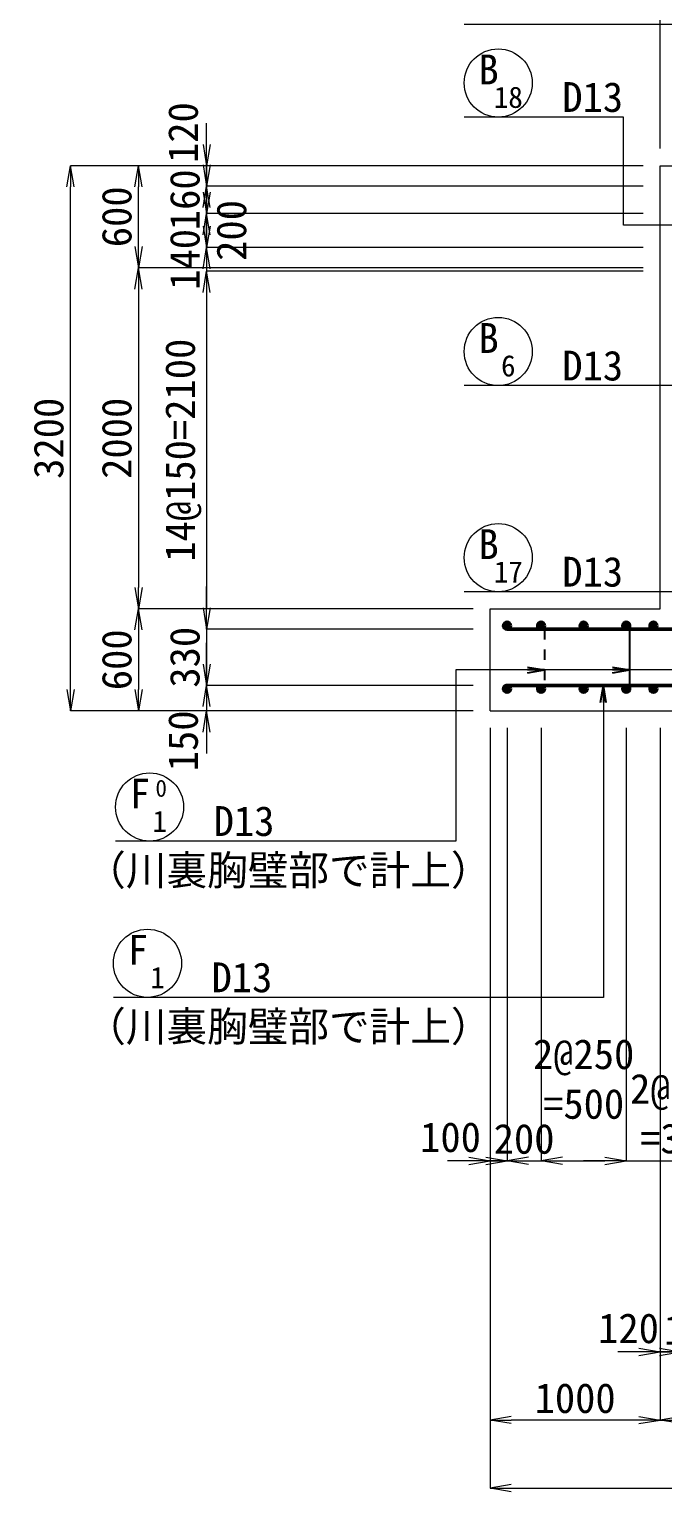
# Model space of a CAD drawing. Header units: millimetres. Extents: x 169470 to 758170, y -17820 to 11880.
# Drawn here: x 480306 to 484028, y -2082 to 6501 of the extents above; entities that cross this region are included whole.
import ezdxf
from ezdxf.enums import TextEntityAlignment as Align

# ---------------------------------------------------------------- set-up
doc = ezdxf.new("R2010")
doc.units = ezdxf.units.MM
doc.header["$LTSCALE"] = 50
doc.header["$PDSIZE"] = 300
doc.linetypes.add('SXF_跳び破線', pattern=[12, 6, -6])
doc.layers.get('Defpoints').update_dxf_attribs({"color": 151})
for name, color, linetype, lineweight in [('D-BGD', 7, 'Continuous', 13), ('D-STR', 1, 'Continuous', 50), ('D-STR-DIM', 7, 'Continuous', 13), ('D-STR-HTXT', 7, 'Continuous', 13), ('D-STR-STR2', 6, 'Continuous', 25), ('D-STR-STR3', 4, 'Continuous', 25), ('D-STR-TXT', 7, 'Continuous', 13)]:
    doc.layers.add(name, color=color, linetype=linetype, lineweight=lineweight)
doc.styles.add('MS ゴシック', font='MS Gothic.ttf')
doc.styles.add('YOKO_GOTHIC', font='MS Gothic.ttf')
doc.dimstyles.new('DIM-50', dxfattribs={"dimscale": 50, "dimtxt": 3.5, "dimasz": 2.5, "dimexe": 0, "dimexo": 2, "dimgap": 0.8, "dimtad": 1, "dimdec": 0, "dimzin": 1, "dimdsep": 46, "dimtxsty": 'MS ゴシック', "dimblk": 'OPEN', "dimcen": 0.1, "dimclrd": 256, "dimclre": 256, "dimclrt": 256, "dimaunit": 1, "dimadec": 3, "dimazin": 0, "dimtfac": 1, "dimtdec": 0, "dimtix": 1, "dimtmove": 2, "dimatfit": 3, "dimldrblk": 'OPEN', "dimfxl": 1, "dimlwd": -1, "dimlwe": -1, "dimarcsym": 2})
doc.dimstyles.new('S50', dxfattribs={"dimscale": 50, "dimtxt": 3.5, "dimasz": 2, "dimexe": 1, "dimexo": 1, "dimgap": 1, "dimtad": 1, "dimdec": 0, "dimzin": 1, "dimdsep": 46, "dimtxsty": 'YOKO_GOTHIC', "dimblk": 'OPEN', "dimcen": 0, "dimclrd": 256, "dimclre": 256, "dimclrt": 256, "dimaunit": 1, "dimadec": 3, "dimazin": 0, "dimtfac": 1, "dimtdec": 0, "dimtix": 1, "dimtmove": 2, "dimatfit": 3, "dimldrblk": 'OPEN', "dimfxl": 1, "dimlwd": -1, "dimlwe": -1, "dimarcsym": 0})

# ---------------------------------------------------------------- blocks, each defined once
blk = doc.blocks.new('B')
at = {"layer": 'D-STR-STR2', "lineweight": 50}
for radius in [20, 10]:
    blk.add_circle((5866.7, 22812.3), radius, dxfattribs=at)
blk = doc.blocks.new('_Open')
at = {"color": 0, "linetype": 'ByBlock', "lineweight": -2}
for p, q in [((-1, 0.167), (0, 0)), ((-1, -0.167), (0, 0)), ((0, 0), (-1, 0))]:
    blk.add_line(p, q, dxfattribs=at)
blk = doc.blocks.new('*D1897')
at = {"layer": 'D-STR-DIM', "ltscale": 1500, "transparency": 16777216}
for p, q in [((481348.2, 5825.5), (481348.2, 5950.5)), ((483913.5, 5700.5), (481348.2, 5700.5)), ((481348.2, 5700.5), (481348.2, 5580.5)), ((483913.5, 5580.5), (481348.2, 5580.5)), ((481348.2, 5455.5), (481348.2, 5330.5))]:
    blk.add_line(p, q, dxfattribs=at)
at = {"layer": 'Defpoints', "color": 0, "ltscale": 1500, "transparency": 16777216}
for p in [(484013.5, 5700.5), (481348.2, 5580.5), (484013.5, 5580.5)]:
    blk.add_point(p, dxfattribs=at)
at = {"layer": 'D-STR-DIM', "ltscale": 1500, "transparency": 16777216, "xscale": 125, "yscale": 125, "zscale": 125}
for p, rotation in [((481348.2, 5700.5), 270), ((481348.2, 5580.5), 90)]:
    blk.add_blockref('_Open', p, dxfattribs=dict(at, rotation=rotation))
at = {"layer": 'D-STR-DIM', "ltscale": 1500, "transparency": 16777216, "insert": (481210.7, 5894.6), "char_height": 175, "attachment_point": 5, "rotation": 90, "style": 'MS ゴシック'}
blk.add_mtext('120', dxfattribs=at)
blk = doc.blocks.new('*D530')
at = {"layer": 'D-STR-DIM', "ltscale": 1500, "transparency": 16777216}
for p, q in [((481348.2, 5705.5), (481348.2, 5830.5)), ((483913.5, 5580.5), (481348.2, 5580.5)), ((481348.2, 5580.5), (481348.2, 5420.5)), ((483913.5, 5420.5), (481348.2, 5420.5)), ((481348.2, 5295.5), (481348.2, 5170.5))]:
    blk.add_line(p, q, dxfattribs=at)
at = {"layer": 'Defpoints', "color": 0, "ltscale": 1500, "transparency": 16777216}
for p in [(484013.5, 5580.5), (481348.2, 5420.5), (484013.5, 5420.5)]:
    blk.add_point(p, dxfattribs=at)
at = {"layer": 'D-STR-DIM', "ltscale": 1500, "transparency": 16777216, "xscale": 125, "yscale": 125, "zscale": 125}
for p, rotation in [((481348.2, 5580.5), 270), ((481348.2, 5420.5), 90)]:
    blk.add_blockref('_Open', p, dxfattribs=dict(at, rotation=rotation))
at = {"layer": 'D-STR-DIM', "ltscale": 1500, "transparency": 16777216, "insert": (481220.7, 5500.5), "char_height": 175, "attachment_point": 5, "rotation": 90, "style": 'MS ゴシック'}
blk.add_mtext('160', dxfattribs=at)
blk = doc.blocks.new('*D531')
at = {"layer": 'D-STR-DIM', "ltscale": 1500, "transparency": 16777216}
for p, q in [((481348.2, 5345.5), (481348.2, 5470.5)), ((483913.5, 5220.5), (481348.2, 5220.5)), ((481348.2, 5220.5), (481348.2, 5080.5)), ((483913.5, 5080.5), (481348.2, 5080.5)), ((481348.2, 4955.5), (481348.2, 4830.5))]:
    blk.add_line(p, q, dxfattribs=at)
at = {"layer": 'Defpoints', "color": 0, "ltscale": 1500, "transparency": 16777216}
for p in [(484013.5, 5220.5), (481348.2, 5080.5), (484013.5, 5080.5)]:
    blk.add_point(p, dxfattribs=at)
at = {"layer": 'D-STR-DIM', "ltscale": 1500, "transparency": 16777216, "xscale": 125, "yscale": 125, "zscale": 125}
for p, rotation in [((481348.2, 5220.5), 270), ((481348.2, 5080.5), 90)]:
    blk.add_blockref('_Open', p, dxfattribs=dict(at, rotation=rotation))
at = {"layer": 'D-STR-DIM', "ltscale": 1500, "transparency": 16777216, "insert": (481220.7, 5150.5), "char_height": 175, "attachment_point": 5, "rotation": 90, "style": 'MS ゴシック'}
blk.add_mtext('140', dxfattribs=at)
blk = doc.blocks.new('*D532')
at = {"layer": 'D-STR-DIM', "ltscale": 1500, "transparency": 16777216}
for p, q in [((483913.5, 5080.5), (481348.2, 5080.5)), ((481348.2, 4955.5), (481348.2, 3105.5)), ((482913.5, 2980.5), (481348.2, 2980.5))]:
    blk.add_line(p, q, dxfattribs=at)
at = {"layer": 'Defpoints', "color": 0, "ltscale": 1500, "transparency": 16777216}
for p in [(484013.5, 5080.5), (481348.2, 2980.5), (483013.5, 2980.5)]:
    blk.add_point(p, dxfattribs=at)
at = {"layer": 'D-STR-DIM', "ltscale": 1500, "transparency": 16777216, "xscale": 125, "yscale": 125, "zscale": 125}
for p, rotation in [((481348.2, 5080.5), 90), ((481348.2, 2980.5), 270)]:
    blk.add_blockref('_Open', p, dxfattribs=dict(at, rotation=rotation))
at = {"layer": 'D-STR-DIM', "ltscale": 1500, "transparency": 16777216, "insert": (481211.4, 4030.5), "char_height": 175, "attachment_point": 5, "rotation": 90, "style": 'MS ゴシック'}
blk.add_mtext('14@150=2100', dxfattribs=at)
blk = doc.blocks.new('*D533')
at = {"layer": 'D-STR-DIM', "ltscale": 1500, "transparency": 16777216}
for p, q in [((481348.2, 3105.5), (481348.2, 3230.5)), ((482913.5, 2980.5), (481348.2, 2980.5)), ((481348.2, 2980.5), (481348.2, 2650.5)), ((482913.5, 2650.5), (481348.2, 2650.5)), ((481348.2, 2525.5), (481348.2, 2400.5))]:
    blk.add_line(p, q, dxfattribs=at)
at = {"layer": 'Defpoints', "color": 0, "ltscale": 1500, "transparency": 16777216}
for p in [(483013.5, 2980.5), (481348.2, 2650.5), (483013.5, 2650.5)]:
    blk.add_point(p, dxfattribs=at)
at = {"layer": 'D-STR-DIM', "ltscale": 1500, "transparency": 16777216, "xscale": 125, "yscale": 125, "zscale": 125}
for p, rotation in [((481348.2, 2980.5), 270), ((481348.2, 2650.5), 90)]:
    blk.add_blockref('_Open', p, dxfattribs=dict(at, rotation=rotation))
at = {"layer": 'D-STR-DIM', "ltscale": 1500, "transparency": 16777216, "insert": (481220.7, 2815.5), "char_height": 175, "attachment_point": 5, "rotation": 90, "style": 'MS ゴシック'}
blk.add_mtext('330', dxfattribs=at)
blk = doc.blocks.new('*D1898')
at = {"layer": 'D-STR-DIM', "ltscale": 1500, "transparency": 16777216}
for p, q in [((481348.2, 2775.5), (481348.2, 2900.5)), ((482913.5, 2650.5), (481348.2, 2650.5)), ((481348.2, 2650.5), (481348.2, 2500.5)), ((482913.5, 2500.5), (481348.2, 2500.5)), ((481348.2, 2375.5), (481348.2, 2250.5))]:
    blk.add_line(p, q, dxfattribs=at)
at = {"layer": 'Defpoints', "color": 0, "ltscale": 1500, "transparency": 16777216}
for p in [(483013.5, 2650.5), (481348.2, 2500.5), (483013.5, 2500.5)]:
    blk.add_point(p, dxfattribs=at)
at = {"layer": 'D-STR-DIM', "ltscale": 1500, "transparency": 16777216, "xscale": 125, "yscale": 125, "zscale": 125}
for p, rotation in [((481348.2, 2650.5), 270), ((481348.2, 2500.5), 90)]:
    blk.add_blockref('_Open', p, dxfattribs=dict(at, rotation=rotation))
at = {"layer": 'D-STR-DIM', "ltscale": 1500, "transparency": 16777216, "insert": (481210.7, 2324.7), "char_height": 175, "attachment_point": 5, "rotation": 90, "style": 'MS ゴシック'}
blk.add_mtext('150', dxfattribs=at)
blk = doc.blocks.new('*D534')
at = {"layer": 'D-STR-DIM', "ltscale": 1500, "transparency": 16777216}
for p, q in [((483913.5, 5700.5), (480948.2, 5700.5)), ((480948.2, 5225.5), (480948.2, 5575.5)), ((483913.5, 5100.5), (480948.2, 5100.5))]:
    blk.add_line(p, q, dxfattribs=at)
at = {"layer": 'Defpoints', "color": 0, "ltscale": 1500, "transparency": 16777216}
for p in [(480948.2, 5700.5), (484013.5, 5700.5), (484013.5, 5100.5)]:
    blk.add_point(p, dxfattribs=at)
at = {"layer": 'D-STR-DIM', "ltscale": 1500, "transparency": 16777216, "xscale": 125, "yscale": 125, "zscale": 125}
for p, rotation in [((480948.2, 5700.5), 90), ((480948.2, 5100.5), 270)]:
    blk.add_blockref('_Open', p, dxfattribs=dict(at, rotation=rotation))
at = {"layer": 'D-STR-DIM', "ltscale": 1500, "transparency": 16777216, "insert": (480820.7, 5400.5), "char_height": 175, "attachment_point": 5, "rotation": 90, "style": 'MS ゴシック'}
blk.add_mtext('600', dxfattribs=at)
blk = doc.blocks.new('*D1899')
at = {"layer": 'D-STR-DIM', "ltscale": 1500, "transparency": 16777216}
for p, q in [((483913.5, 5100.5), (480948.2, 5100.5)), ((480948.2, 4975.5), (480948.2, 3225.5)), ((482913.5, 3100.5), (480948.2, 3100.5))]:
    blk.add_line(p, q, dxfattribs=at)
at = {"layer": 'Defpoints', "color": 0, "ltscale": 1500, "transparency": 16777216}
for p in [(484013.5, 5100.5), (480948.2, 3100.5), (483013.5, 3100.5)]:
    blk.add_point(p, dxfattribs=at)
at = {"layer": 'D-STR-DIM', "ltscale": 1500, "transparency": 16777216, "xscale": 125, "yscale": 125, "zscale": 125}
for p, rotation in [((480948.2, 5100.5), 90), ((480948.2, 3100.5), 270)]:
    blk.add_blockref('_Open', p, dxfattribs=dict(at, rotation=rotation))
at = {"layer": 'D-STR-DIM', "ltscale": 1500, "transparency": 16777216, "insert": (480820.7, 4100.5), "char_height": 175, "attachment_point": 5, "rotation": 90, "style": 'MS ゴシック'}
blk.add_mtext('2000', dxfattribs=at)
blk = doc.blocks.new('*D1900')
at = {"layer": 'D-STR-DIM', "ltscale": 1500, "transparency": 16777216}
for p, q in [((482913.5, 3100.5), (480948.2, 3100.5)), ((480948.2, 2975.5), (480948.2, 2625.5)), ((482913.5, 2500.5), (480948.2, 2500.5))]:
    blk.add_line(p, q, dxfattribs=at)
at = {"layer": 'Defpoints', "color": 0, "ltscale": 1500, "transparency": 16777216}
for p in [(483013.5, 3100.5), (480948.2, 2500.5), (483013.5, 2500.5)]:
    blk.add_point(p, dxfattribs=at)
at = {"layer": 'D-STR-DIM', "ltscale": 1500, "transparency": 16777216, "xscale": 125, "yscale": 125, "zscale": 125}
for p, rotation in [((480948.2, 3100.5), 90), ((480948.2, 2500.5), 270)]:
    blk.add_blockref('_Open', p, dxfattribs=dict(at, rotation=rotation))
at = {"layer": 'D-STR-DIM', "ltscale": 1500, "transparency": 16777216, "insert": (480820.7, 2800.5), "char_height": 175, "attachment_point": 5, "rotation": 90, "style": 'MS ゴシック'}
blk.add_mtext('600', dxfattribs=at)
blk = doc.blocks.new('*D535')
at = {"layer": 'D-STR-DIM', "ltscale": 1500, "transparency": 16777216}
for p, q in [((483913.5, 5700.5), (480548.2, 5700.5)), ((480548.2, 2625.5), (480548.2, 5575.5)), ((482913.5, 2500.5), (480548.2, 2500.5))]:
    blk.add_line(p, q, dxfattribs=at)
at = {"layer": 'Defpoints', "color": 0, "ltscale": 1500, "transparency": 16777216}
for p in [(480548.2, 5700.5), (484013.5, 5700.5), (483013.5, 2500.5)]:
    blk.add_point(p, dxfattribs=at)
at = {"layer": 'D-STR-DIM', "ltscale": 1500, "transparency": 16777216, "xscale": 125, "yscale": 125, "zscale": 125}
for p, rotation in [((480548.2, 5700.5), 90), ((480548.2, 2500.5), 270)]:
    blk.add_blockref('_Open', p, dxfattribs=dict(at, rotation=rotation))
at = {"layer": 'D-STR-DIM', "ltscale": 1500, "transparency": 16777216, "insert": (480420.7, 4100.5), "char_height": 175, "attachment_point": 5, "rotation": 90, "style": 'MS ゴシック'}
blk.add_mtext('3200', dxfattribs=at)
blk = doc.blocks.new('*D536')
at = {"layer": 'D-STR-DIM', "ltscale": 1500, "transparency": 16777216}
for p, q in [((483013.5, 2400.5), (483013.5, -140)), ((483113.5, 2400.5), (483113.5, -140)), ((482888.5, -140), (482763.5, -140)), ((483013.5, -140), (483113.5, -140)), ((483238.5, -140), (483363.5, -140))]:
    blk.add_line(p, q, dxfattribs=at)
at = {"layer": 'Defpoints', "color": 0, "ltscale": 1500, "transparency": 16777216}
for p in [(483013.5, 2500.5), (483113.5, 2500.5), (483113.5, -140)]:
    blk.add_point(p, dxfattribs=at)
at = {"layer": 'D-STR-DIM', "ltscale": 1500, "transparency": 16777216, "xscale": 125, "yscale": 125, "zscale": 125}
blk.add_blockref('_Open', (483013.5, -140), dxfattribs=at)
at = {"layer": 'D-STR-DIM', "ltscale": 1500, "transparency": 16777216, "xscale": 125, "yscale": 125, "zscale": 125, "rotation": 180}
blk.add_blockref('_Open', (483113.5, -140), dxfattribs=at)
at = {"layer": 'D-STR-DIM', "ltscale": 1500, "transparency": 16777216, "insert": (482781.4, -2.5), "char_height": 175, "attachment_point": 5, "style": 'MS ゴシック'}
blk.add_mtext('100', dxfattribs=at)
blk = doc.blocks.new('*D537')
at = {"layer": 'D-STR-DIM', "ltscale": 1500, "transparency": 16777216}
for p, q in [((483113.5, 2400.5), (483113.5, -140)), ((483313.5, 2400.5), (483313.5, -140)), ((482988.5, -140), (482863.5, -140)), ((483113.5, -140), (483313.5, -140)), ((483438.5, -140), (483563.5, -140))]:
    blk.add_line(p, q, dxfattribs=at)
at = {"layer": 'Defpoints', "color": 0, "ltscale": 1500, "transparency": 16777216}
for p in [(483113.5, 2500.5), (483313.5, 2500.5), (483313.5, -140)]:
    blk.add_point(p, dxfattribs=at)
at = {"layer": 'D-STR-DIM', "ltscale": 1500, "transparency": 16777216, "xscale": 125, "yscale": 125, "zscale": 125}
blk.add_blockref('_Open', (483113.5, -140), dxfattribs=at)
at = {"layer": 'D-STR-DIM', "ltscale": 1500, "transparency": 16777216, "xscale": 125, "yscale": 125, "zscale": 125, "rotation": 180}
blk.add_blockref('_Open', (483313.5, -140), dxfattribs=at)
at = {"layer": 'D-STR-DIM', "ltscale": 1500, "transparency": 16777216, "insert": (483213.5, -12.5), "char_height": 175, "attachment_point": 5, "style": 'MS ゴシック'}
blk.add_mtext('200', dxfattribs=at)
blk = doc.blocks.new('*D538')
at = {"layer": 'D-STR-DIM', "ltscale": 1500, "transparency": 16777216}
for p, q in [((483313.5, 2400.5), (483313.5, -140)), ((483813.5, 2400.5), (483813.5, -140)), ((483438.5, -140), (483688.5, -140))]:
    blk.add_line(p, q, dxfattribs=at)
at = {"layer": 'Defpoints', "color": 0, "ltscale": 1500, "transparency": 16777216}
for p in [(483313.5, 2500.5), (483813.5, 2500.5), (483813.5, -140)]:
    blk.add_point(p, dxfattribs=at)
at = {"layer": 'D-STR-DIM', "ltscale": 1500, "transparency": 16777216, "xscale": 125, "yscale": 125, "zscale": 125, "rotation": 180}
blk.add_blockref('_Open', (483313.5, -140), dxfattribs=at)
at = {"layer": 'D-STR-DIM', "ltscale": 1500, "transparency": 16777216, "xscale": 125, "yscale": 125, "zscale": 125}
blk.add_blockref('_Open', (483813.5, -140), dxfattribs=at)
at = {"layer": 'D-STR-DIM', "ltscale": 1500, "transparency": 16777216, "insert": (483563.5, 338.6), "char_height": 175, "attachment_point": 5, "style": 'MS ゴシック'}
blk.add_mtext('2@250\\P=500', dxfattribs=at)
blk = doc.blocks.new('*D539')
at = {"layer": 'D-STR-DIM', "ltscale": 1500, "transparency": 16777216}
for p, q in [((484013.5, 2400.5), (484013.5, -1261.6)), ((484133.5, 2400.5), (484133.5, -1261.6)), ((483888.5, -1261.6), (483763.5, -1261.6)), ((484013.5, -1261.6), (484133.5, -1261.6)), ((484258.5, -1261.6), (484383.5, -1261.6))]:
    blk.add_line(p, q, dxfattribs=at)
at = {"layer": 'Defpoints', "color": 0, "ltscale": 1500, "transparency": 16777216}
for p in [(484013.5, 2500.5), (484133.5, 2500.5), (484133.5, -1261.6)]:
    blk.add_point(p, dxfattribs=at)
at = {"layer": 'D-STR-DIM', "ltscale": 1500, "transparency": 16777216, "xscale": 125, "yscale": 125, "zscale": 125}
blk.add_blockref('_Open', (484013.5, -1261.6), dxfattribs=at)
at = {"layer": 'D-STR-DIM', "ltscale": 1500, "transparency": 16777216, "xscale": 125, "yscale": 125, "zscale": 125, "rotation": 180}
blk.add_blockref('_Open', (484133.5, -1261.6), dxfattribs=at)
at = {"layer": 'D-STR-DIM', "ltscale": 1500, "transparency": 16777216, "insert": (483827.4, -1124.1), "char_height": 175, "attachment_point": 5, "style": 'MS ゴシック'}
blk.add_mtext('120', dxfattribs=at)
blk = doc.blocks.new('*D546')
at = {"layer": 'D-STR-DIM', "ltscale": 1500, "transparency": 16777216}
for p, q in [((484013.5, 2400.5), (484013.5, -1661.6)), ((486213.5, 2400.5), (486213.5, -1661.6)), ((486088.5, -1661.6), (484138.5, -1661.6))]:
    blk.add_line(p, q, dxfattribs=at)
at = {"layer": 'Defpoints', "color": 0, "ltscale": 1500, "transparency": 16777216}
for p in [(484013.5, 2500.5), (486213.5, 2500.5), (484013.5, -1661.6)]:
    blk.add_point(p, dxfattribs=at)
at = {"layer": 'D-STR-DIM', "ltscale": 1500, "transparency": 16777216, "xscale": 125, "yscale": 125, "zscale": 125, "rotation": 180}
blk.add_blockref('_Open', (484013.5, -1661.6), dxfattribs=at)
at = {"layer": 'D-STR-DIM', "ltscale": 1500, "transparency": 16777216, "xscale": 125, "yscale": 125, "zscale": 125}
blk.add_blockref('_Open', (486213.5, -1661.6), dxfattribs=at)
at = {"layer": 'D-STR-DIM', "ltscale": 1500, "transparency": 16777216, "insert": (485113.5, -1534.1), "char_height": 175, "attachment_point": 5, "style": 'MS ゴシック'}
blk.add_mtext('2200', dxfattribs=at)
blk = doc.blocks.new('*D547')
at = {"layer": 'D-STR-DIM', "ltscale": 1500, "transparency": 16777216}
for p, q in [((483013.5, 2400.5), (483013.5, -1661.6)), ((484013.5, 2400.5), (484013.5, -1661.6)), ((483888.5, -1661.6), (483138.5, -1661.6))]:
    blk.add_line(p, q, dxfattribs=at)
at = {"layer": 'Defpoints', "color": 0, "ltscale": 1500, "transparency": 16777216}
for p in [(483013.5, 2500.5), (484013.5, 2500.5), (483013.5, -1661.6)]:
    blk.add_point(p, dxfattribs=at)
at = {"layer": 'D-STR-DIM', "ltscale": 1500, "transparency": 16777216, "xscale": 125, "yscale": 125, "zscale": 125, "rotation": 180}
blk.add_blockref('_Open', (483013.5, -1661.6), dxfattribs=at)
at = {"layer": 'D-STR-DIM', "ltscale": 1500, "transparency": 16777216, "xscale": 125, "yscale": 125, "zscale": 125}
blk.add_blockref('_Open', (484013.5, -1661.6), dxfattribs=at)
at = {"layer": 'D-STR-DIM', "ltscale": 1500, "transparency": 16777216, "insert": (483513.5, -1534.1), "char_height": 175, "attachment_point": 5, "style": 'MS ゴシック'}
blk.add_mtext('1000', dxfattribs=at)
blk = doc.blocks.new('*D548')
at = {"layer": 'D-STR-DIM', "ltscale": 1500, "transparency": 16777216}
for p, q in [((483013.5, 2400.5), (483013.5, -2061.6)), ((487213.5, 2400.5), (487213.5, -2061.6)), ((483138.5, -2061.6), (487088.5, -2061.6))]:
    blk.add_line(p, q, dxfattribs=at)
at = {"layer": 'Defpoints', "color": 0, "ltscale": 1500, "transparency": 16777216}
for p in [(483013.5, 2500.5), (487213.5, 2500.5), (487213.5, -2061.6)]:
    blk.add_point(p, dxfattribs=at)
at = {"layer": 'D-STR-DIM', "ltscale": 1500, "transparency": 16777216, "xscale": 125, "yscale": 125, "zscale": 125, "rotation": 180}
blk.add_blockref('_Open', (483013.5, -2061.6), dxfattribs=at)
at = {"layer": 'D-STR-DIM', "ltscale": 1500, "transparency": 16777216, "xscale": 125, "yscale": 125, "zscale": 125}
blk.add_blockref('_Open', (487213.5, -2061.6), dxfattribs=at)
at = {"layer": 'D-STR-DIM', "ltscale": 1500, "transparency": 16777216, "insert": (485113.5, -1934.1), "char_height": 175, "attachment_point": 5, "style": 'MS ゴシック'}
blk.add_mtext('4200', dxfattribs=at)
blk = doc.blocks.new('*D549')
at = {"layer": 'D-STR-DIM', "ltscale": 1500, "transparency": 16777216}
for p, q in [((484013.5, 5800.5), (484013.5, 7147.3)), ((484138.5, 7147.3), (484488.5, 7147.3)), ((484613.5, 5800.5), (484613.5, 7147.3))]:
    blk.add_line(p, q, dxfattribs=at)
at = {"layer": 'Defpoints', "color": 0, "ltscale": 1500, "transparency": 16777216}
for p in [(484613.5, 7147.3), (484013.5, 5700.5), (484613.5, 5700.5)]:
    blk.add_point(p, dxfattribs=at)
at = {"layer": 'D-STR-DIM', "ltscale": 1500, "transparency": 16777216, "xscale": 125, "yscale": 125, "zscale": 125, "rotation": 180}
blk.add_blockref('_Open', (484013.5, 7147.3), dxfattribs=at)
at = {"layer": 'D-STR-DIM', "ltscale": 1500, "transparency": 16777216, "xscale": 125, "yscale": 125, "zscale": 125}
blk.add_blockref('_Open', (484613.5, 7147.3), dxfattribs=at)
at = {"layer": 'D-STR-DIM', "ltscale": 1500, "transparency": 16777216, "insert": (484313.5, 7274.8), "char_height": 175, "attachment_point": 5, "style": 'MS ゴシック'}
blk.add_mtext('600', dxfattribs=at)
blk = doc.blocks.new('*D551')
at = {"layer": 'D-STR-DIM', "ltscale": 1500, "transparency": 16777216}
for p, q in [((484013.5, 5800.5), (484013.5, 7547.3)), ((486088.5, 7547.3), (484138.5, 7547.3)), ((486213.5, 5800.5), (486213.5, 7547.3))]:
    blk.add_line(p, q, dxfattribs=at)
at = {"layer": 'Defpoints', "color": 0, "ltscale": 1500, "transparency": 16777216}
for p in [(484013.5, 7547.3), (484013.5, 5700.5), (486213.5, 5700.5)]:
    blk.add_point(p, dxfattribs=at)
at = {"layer": 'D-STR-DIM', "ltscale": 1500, "transparency": 16777216, "xscale": 125, "yscale": 125, "zscale": 125, "rotation": 180}
blk.add_blockref('_Open', (484013.5, 7547.3), dxfattribs=at)
at = {"layer": 'D-STR-DIM', "ltscale": 1500, "transparency": 16777216, "xscale": 125, "yscale": 125, "zscale": 125}
blk.add_blockref('_Open', (486213.5, 7547.3), dxfattribs=at)
at = {"layer": 'D-STR-DIM', "ltscale": 1500, "transparency": 16777216, "insert": (485113.5, 7674.8), "char_height": 175, "attachment_point": 5, "style": 'MS ゴシック'}
blk.add_mtext('2200', dxfattribs=at)
blk = doc.blocks.new('*D2470')
at = {"layer": 'D-STR-DIM', "transparency": 16777216}
for p, q in [((484133.5, 2400.5), (484133.5, -1261.6)), ((484293.5, 2400.5), (484293.5, -1261.6)), ((484008.5, -1261.6), (483883.5, -1261.6)), ((484293.5, -1261.6), (484133.5, -1261.6)), ((484418.5, -1261.6), (484543.5, -1261.6))]:
    blk.add_line(p, q, dxfattribs=at)
at = {"layer": 'Defpoints', "color": 0, "transparency": 16777216}
for p in [(484133.5, 2500.5), (484293.5, 2500.5), (484133.5, -1261.6)]:
    blk.add_point(p, dxfattribs=at)
at = {"layer": 'D-STR-DIM', "transparency": 16777216, "xscale": 125, "yscale": 125, "zscale": 125}
blk.add_blockref('_Open', (484133.5, -1261.6), dxfattribs=at)
at = {"layer": 'D-STR-DIM', "transparency": 16777216, "xscale": 125, "yscale": 125, "zscale": 125, "rotation": 180}
blk.add_blockref('_Open', (484293.5, -1261.6), dxfattribs=at)
at = {"layer": 'D-STR-DIM', "transparency": 16777216, "insert": (484213.5, -1134.1), "char_height": 175, "attachment_point": 5, "style": 'MS ゴシック'}
blk.add_mtext('160', dxfattribs=at)
blk = doc.blocks.new('*D2479')
at = {"layer": 'D-STR-DIM', "ltscale": 1500, "transparency": 16777216}
for p, q in [((483813.5, 2400.5), (483813.5, -140)), ((484133.5, 2400.5), (484133.5, -140)), ((483688.5, -140), (483563.5, -140)), ((483813.5, -140), (484133.5, -140)), ((484258.5, -140), (484383.5, -140))]:
    blk.add_line(p, q, dxfattribs=at)
at = {"layer": 'Defpoints', "color": 0, "ltscale": 1500, "transparency": 16777216}
for p in [(483813.5, 2500.5), (484133.5, 2500.5), (484133.5, -140)]:
    blk.add_point(p, dxfattribs=at)
at = {"layer": 'D-STR-DIM', "ltscale": 1500, "transparency": 16777216, "xscale": 125, "yscale": 125, "zscale": 125}
blk.add_blockref('_Open', (483813.5, -140), dxfattribs=at)
at = {"layer": 'D-STR-DIM', "ltscale": 1500, "transparency": 16777216, "xscale": 125, "yscale": 125, "zscale": 125, "rotation": 180}
blk.add_blockref('_Open', (484133.5, -140), dxfattribs=at)
at = {"layer": 'D-STR-DIM', "ltscale": 1500, "transparency": 16777216, "insert": (484133.5, 135.6), "char_height": 175, "attachment_point": 5, "style": 'MS ゴシック'}
blk.add_mtext('2@160\\P=320', dxfattribs=at)
blk = doc.blocks.new('*D2521')
at = {"layer": 'D-STR-DIM', "transparency": 16777216}
for p, q in [((481348.2, 5545.5), (481348.2, 5670.5)), ((483913.5, 5420.5), (481348.2, 5420.5)), ((481348.2, 5420.5), (481348.2, 5220.5)), ((483913.5, 5220.5), (481348.2, 5220.5)), ((481348.2, 5095.5), (481348.2, 4970.5))]:
    blk.add_line(p, q, dxfattribs=at)
at = {"layer": 'Defpoints', "color": 0, "transparency": 16777216}
for p in [(484013.5, 5420.5), (481348.2, 5220.5), (484013.5, 5220.5)]:
    blk.add_point(p, dxfattribs=at)
at = {"layer": 'D-STR-DIM', "transparency": 16777216, "xscale": 125, "yscale": 125, "zscale": 125}
for p, rotation in [((481348.2, 5420.5), 270), ((481348.2, 5220.5), 90)]:
    blk.add_blockref('_Open', p, dxfattribs=dict(at, rotation=rotation))
at = {"layer": 'D-STR-DIM', "transparency": 16777216, "insert": (481494.9, 5320.5), "char_height": 175, "attachment_point": 5, "rotation": 90, "style": 'MS ゴシック'}
blk.add_mtext('200', dxfattribs=at)

msp = doc.modelspace()

# ---------------------------------------------------------------- linework, layer by layer
at = {"layer": 'D-BGD'}
for q in [(483013.46, 3100.53), (487213.46, 2500.53)]:
    msp.add_line((483013.46, 2500.53), q, dxfattribs=at)
msp.add_lwpolyline([(483013.46, 3100.53), (484013.46, 3100.53), (484013.46, 5700.53), (486213.46, 5700.53), (486213.46, 3100.53), (487213.46, 3100.53)], dxfattribs=at)
at = {"layer": 'D-STR'}
for p, q in [((483113.46, 2980.53), (487113.46, 2980.53)), ((483113.46, 2650.53), (484423.46, 2650.53))]:
    msp.add_line(p, q, dxfattribs=at)
at = {"layer": 'D-STR-HTXT'}
for p, q in [((483796.89, 5986.03), (482861.56, 5986.03)), ((482811.63, 1736.45), (480813.11, 1736.45))]:
    msp.add_line(p, q, dxfattribs=at)
for centre in [(483061.56, 6186.03), (483061.56, 4609.83), (483061.56, 3399.95), (481013.11, 1936.45), (481000.71, 1019.24)]:
    msp.add_circle(centre, 200, dxfattribs=at)
at = {"layer": 'D-STR-STR3', "linetype": 'SXF_跳び破線', "ltscale": 0.2}
msp.add_line((483333.8, 2980.54), (483333.8, 2650.54), dxfattribs=at)
at = {"layer": 'D-STR-STR3'}
msp.add_line((483833.8, 2980.54), (483833.8, 2650.54), dxfattribs=at)

# ---------------------------------------------------------------- block references
at = {"layer": 'D-STR-STR2'}
for p in [(477246.81, -19811.74), (477446.81, -19811.74), (477696.81, -19811.74), (477946.81, -19811.74), (478106.81, -19811.74), (477246.81, -20181.74), (477446.81, -20181.74), (477696.81, -20181.74), (477946.81, -20181.74), (478106.81, -20181.74)]:
    msp.add_blockref('B', p, dxfattribs=at)

# ---------------------------------------------------------------- texts
at = {"layer": 'D-STR-TXT', "style": 'YOKO_GOTHIC'}
for s, height, p in [('B', 175, (483005.28, 6177.71)), ('18', 125, (483120.94, 6039.91)), ('B', 175, (483005.28, 4601.52)), ('6', 125, (483120.94, 4463.71)), ('B', 175, (483005.28, 3391.64)), ('17', 125, (483120.94, 3253.83)), ('F', 175, (480956.84, 1928.14)), ('0', 100, (481081.23, 1996.64)), ('1', 125, (481072.5, 1790.33)), ('F', 175, (480944.43, 1010.93)), ('1', 125, (481060.1, 873.12))]:
    msp.add_text(s, height=height, dxfattribs=at).set_placement(p, align=Align.CENTER)
for s, p in [('D13', (483438.08, 6016.03)), ('D13', (483438.08, 4439.83)), ('D13', (483438.08, 3229.95)), ('D13', (481389.63, 1766.45)), ('（川裏胸璧部で計上）', (480635.02, 1478.14)), ('D13', (481377.23, 849.24)), ('（川裏胸璧部で計上）', (480635.02, 560.93))]:
    msp.add_text(s, height=175, dxfattribs=at).set_placement(p)

# ---------------------------------------------------------------- dimensions: what is measured, and where the dimension line sits
at = {"layer": 'D-STR-DIM', "ltscale": 1500}
for base, p1, p2, picture, middle in [((484013.46, 7547.33), (486213.46, 5700.53), (484013.46, 5700.53), '*D551', (485113.46, 7674.83)), ((484613.46, 7147.33), (484013.46, 5700.53), (484613.46, 5700.53), '*D549', (484313.46, 7274.83)), ((483313.46, -140), (483113.46, 2500.53), (483313.46, 2500.53), '*D537', (483213.46, -12.5)), ((483013.46, -1661.64), (484013.46, 2500.53), (483013.46, 2500.53), '*D547', (483513.46, -1534.14)), ((487213.46, -2061.64), (483013.46, 2500.53), (487213.46, 2500.53), '*D548', (485113.46, -1934.14)), ((484013.46, -1661.64), (486213.46, 2500.53), (484013.46, 2500.53), '*D546', (485113.46, -1534.14))]:
    dim = msp.add_linear_dim(base=base, p1=p1, p2=p2, dimstyle='DIM-50', dxfattribs=at)
    dim.commit()
    dim.dimension.update_dxf_attribs({"geometry": picture, "text_midpoint": middle})
for base, p1, p2, picture, middle in [((481348.22, 5580.53), (484013.46, 5700.53), (484013.46, 5580.53), '*D1897', (481210.72, 5894.64)), ((481348.22, 2500.53), (483013.46, 2650.53), (483013.46, 2500.53), '*D1898', (481210.72, 2324.74))]:
    dim = msp.add_linear_dim(base=base, p1=p1, p2=p2, angle=90, dimstyle='DIM-50', dxfattribs=at)
    dim.commit()
    dim.dimension.update_dxf_attribs({"geometry": picture, "text_midpoint": middle, "dimtype": 160})
for base, p1, p2, picture, middle in [((481348.22, 5420.53), (484013.46, 5580.53), (484013.46, 5420.53), '*D530', (481220.72, 5500.53)), ((480548.22, 5700.53), (483013.46, 2500.53), (484013.46, 5700.53), '*D535', (480420.72, 4100.53)), ((480948.22, 5700.53), (484013.46, 5100.53), (484013.46, 5700.53), '*D534', (480820.72, 5400.53)), ((481348.22, 5080.53), (484013.46, 5220.53), (484013.46, 5080.53), '*D531', (481220.72, 5150.53)), ((480948.22, 3100.53), (484013.46, 5100.53), (483013.46, 3100.53), '*D1899', (480820.72, 4100.53)), ((481348.22, 2650.53), (483013.46, 2980.53), (483013.46, 2650.53), '*D533', (481220.72, 2815.53)), ((480948.22, 2500.53), (483013.46, 3100.53), (483013.46, 2500.53), '*D1900', (480820.72, 2800.53))]:
    dim = msp.add_linear_dim(base=base, p1=p1, p2=p2, angle=90, dimstyle='DIM-50', dxfattribs=at)
    dim.commit()
    dim.dimension.update_dxf_attribs({"geometry": picture, "text_midpoint": middle})
at = {"layer": 'D-STR-DIM'}
dim = msp.add_linear_dim(base=(481348.22, 5220.53), p1=(484013.46, 5420.53), p2=(484013.46, 5220.53), angle=90, dimstyle='DIM-50', dxfattribs=at)
dim.commit()
dim.dimension.update_dxf_attribs({"geometry": '*D2521', "text_midpoint": (481494.88, 5320.53), "dimtype": 160})
at = {"layer": 'D-STR-DIM', "ltscale": 1500}
dim = msp.add_linear_dim(base=(481348.22, 2980.53), p1=(484013.46, 5080.53), p2=(483013.46, 2980.53), angle=90, text='14@150=<>', dimstyle='DIM-50', dxfattribs=at)
dim.commit()
dim.dimension.update_dxf_attribs({"geometry": '*D532', "text_midpoint": (481211.4, 4030.53)})
for base, p1, p2, picture, middle in [((483113.46, -140), (483013.46, 2500.53), (483113.46, 2500.53), '*D536', (482781.36, -2.5)), ((484133.46, -1261.64), (484013.46, 2500.53), (484133.46, 2500.53), '*D539', (483827.39, -1124.14))]:
    dim = msp.add_linear_dim(base=base, p1=p1, p2=p2, dimstyle='DIM-50', dxfattribs=at)
    dim.commit()
    dim.dimension.update_dxf_attribs({"geometry": picture, "text_midpoint": middle, "dimtype": 160})
for base, p1, p2, text, picture, middle in [((483813.46, -140), (483313.46, 2500.53), (483813.46, 2500.53), '2@250\\P=<>', '*D538', (483563.46, 338.59)), ((484133.46, -140), (483813.46, 2500.53), (484133.46, 2500.53), '2@160\\P=<>', '*D2479', (484133.46, 135.55))]:
    dim = msp.add_linear_dim(base=base, p1=p1, p2=p2, text=text, dimstyle='DIM-50', dxfattribs=at)
    dim.commit()
    dim.dimension.update_dxf_attribs({"geometry": picture, "text_midpoint": middle, "dimtype": 160})
at = {"layer": 'D-STR-DIM'}
dim = msp.add_linear_dim(base=(484133.46, -1261.64), p1=(484293.46, 2500.53), p2=(484133.46, 2500.53), dimstyle='DIM-50', dxfattribs=at)
dim.commit()
dim.dimension.update_dxf_attribs({"geometry": '*D2470', "text_midpoint": (484213.46, -1134.14)})

# ---------------------------------------------------------------- leaders
at = {"layer": 'D-STR-HTXT'}
for points in [[(484313.46, 3150.53), (484313.46, 6529.46), (482861.56, 6529.46)], [(485382.18, 5351.53), (483796.89, 5351.53), (483796.89, 5986.03)], [(484493.46, 4409.83), (482861.56, 4409.83)], [(484274.04, 3199.95), (482861.56, 3199.95)], [(486933.8, 2741.31), (482811.63, 2741.31), (482811.63, 1736.45)], [(483333.8, 2741.31), (482915.97, 2741.31)], [(483833.8, 2741.31), (483415.97, 2741.31)], [(483679.78, 2650.53), (483679.78, 819.24), (480800.71, 819.24)]]:
    msp.add_leader(points, dimstyle='S50', dxfattribs=at)

doc.saveas('drawing.dxf')
